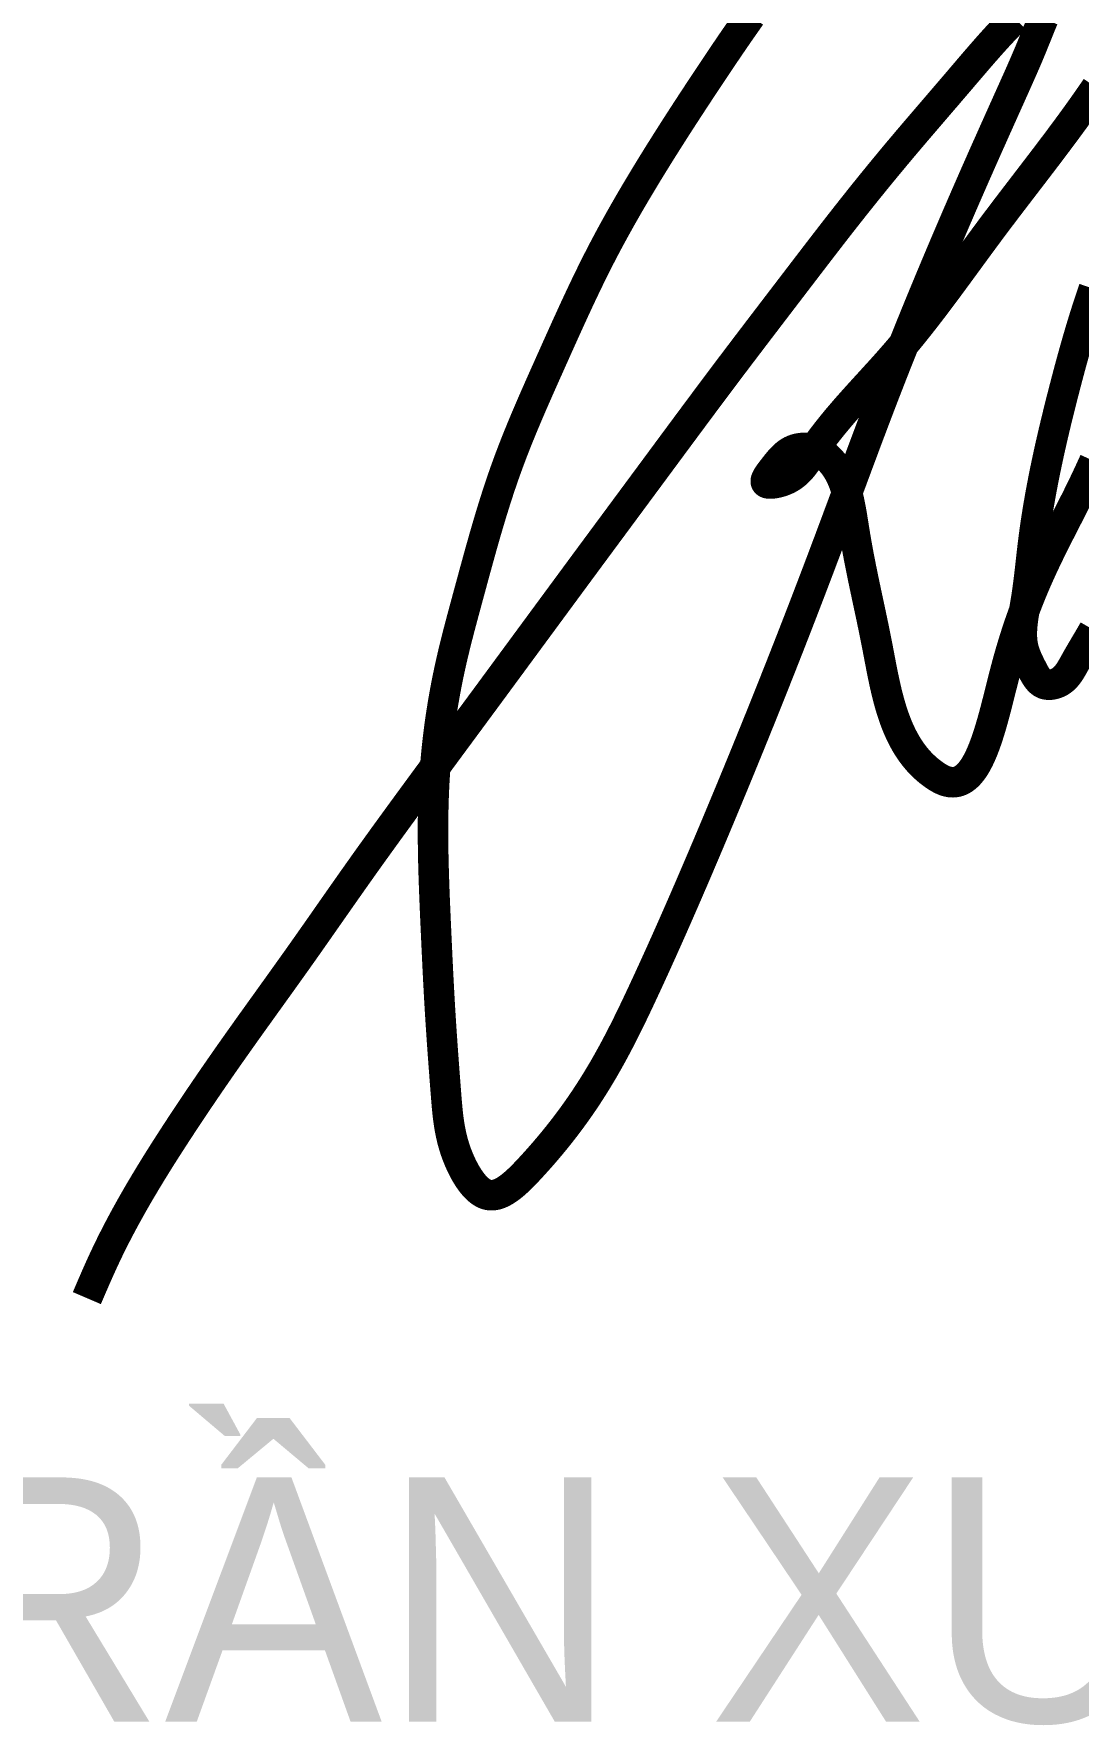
# Model space of a CAD drawing. Header units: inches. Extents: x 541671 to 837720, y 76128 to 1008472.
# Drawn here: x 821887 to 825681, y 458744 to 464885 of the extents above; entities that cross this region are included whole.
import ezdxf
from ezdxf.enums import TextEntityAlignment as Align

# ---------------------------------------------------------------- set-up
doc = ezdxf.new("R2010")
doc.units = ezdxf.units.IN
doc.header["$MEASUREMENT"] = 0
doc.layers.get('0').update_dxf_attribs({"lineweight": 18})
for name, color, linetype, lineweight in [('ISO', 153, 'Continuous', 15), ('LC Net thay', 7, 'Continuous', 25), ('LC Text1', 3, 'Continuous', 20)]:
    doc.layers.add(name, color=color, linetype=linetype, lineweight=lineweight)
doc.styles.add('Khungten', font='VHAVAN_2.TTF', dxfattribs={"width": 0.8, "height": 5000})
doc.styles.add('Title', font='VHAVAN_2.TTF', dxfattribs={"width": 0.8})
doc.styles.add('VNAVANTH', font='VHAVANB_2.TTF', dxfattribs={"width": 0.6})

# ---------------------------------------------------------------- blocks, each defined once
blk = doc.blocks.new('lcdi fix')
at = {"layer": 'ISO', "ltscale": 2, "const_width": 20}
for points in [[(38638.76170645567, -679.1074721030309), (38637.08940558933, -682.0289318914183), (38635.3851003887, -684.9488651292049), (38633.65857869203, -687.8750214101165), (38631.91962833772, -690.8151503278295), (38630.17803716406, -693.7770014760208), (38628.4435930094, -696.7683244484124), (38627.58210976367, -698.2774596167146), (38626.35147383928, -700.4689178086701), (38625.02414038472, -702.85880760894), (38624.15367933168, -704.3752679676163), (38623.70642875493, -705.1223225566209), (38623.24842995591, -705.8590388266603), (38622.77763179305, -706.5832508337098), (38622.2919831248, -707.2927926337343), (38621.78943280954, -707.9854982826855), (38621.2679297057, -708.6592018365154), (38620.72542267173, -709.3117373512123), (38620.159860566, -709.9409388826934), (38619.56919224697, -710.5446404869544), (38619.26380227573, -710.8362519588663), (38618.95136657305, -711.1206762199527), (38618.63162874628, -711.3976425272067), (38618.30433240268, -711.6668801376363), (38617.96922114957, -711.9281183082257), (38617.62603859426, -712.1810862959719), (38617.27452834402, -712.4255133578663), (38616.9144340062, -712.6611287509095), (38616.54549918807, -712.8876617321039), (38616.01184163379, -713.1900098531969), (38615.78012169595, -713.3123908084344), (38615.38384143455, -713.5099302552171), (38614.97947153737, -713.6970013312184), (38614.5678691284, -713.87314337102), (38614.1498913317, -714.0378957092762), (38613.72639527122, -714.1907976806287), (38613.298238071, -714.3313886196702), (38612.86627685503, -714.459207861044), (38612.43136874729, -714.5737947394136), (38611.99437087181, -714.6746885893517), (38611.55614035254, -714.7614287455326), (38611.11753431355, -714.8335545425416), (38610.67940987879, -714.8906053150422), (38610.2426241723, -714.9321203976524), (38609.80803431806, -714.9576391249902), (38609.37649744007, -714.9667008316956), (38608.94887066231, -714.9588448523773), (38608.52601110883, -714.9336105216989), (38608.10877590362, -714.8905371742676), (38607.69802217063, -714.8291641447104), (38607.29460703395, -714.7490307676599), (38606.89938761751, -714.6496763777341), (38606.46764703712, -714.5150519260096), (38606.13683450012, -714.391597458347), (38605.77020864745, -714.2330015193093), (38605.41305807253, -714.0555837745433), (38605.06509703389, -713.8600758469784), (38604.72603979008, -713.6472093595075), (38604.3956005997, -713.4177159350256), (38604.07349372131, -713.1723271964347), (38603.75943341342, -712.9117747666078), (38603.45313393464, -712.6367902684724), (38603.15430954352, -712.3481053248979), (38602.86267449861, -712.0464515587901), (38602.57794305845, -711.7325605930528), (38602.29982948166, -711.4071640505808), (38602.02804802675, -711.0709935542309), (38601.76231295231, -710.724780726945), (38601.5023385169, -710.3692571916035), (38601.24783897903, -710.0051545710994), (38600.75412163034, -709.2541385661934), (38600.2788749747, -708.4775856953929), (38599.8198130806, -707.68134894186), (38599.37465001654, -706.8712812887497), (38598.24896164075, -704.7092516416797), (38597.68856739838, -703.6070225716339), (38596.88715395244, -702.0068601179755), (38596.49852952739, -701.2148704695519), (38596.1190519059, -700.4273573557257), (38595.74954004172, -699.6436323882772), (38595.3908128886, -698.8630071789139), (38595.04368940028, -698.0847933394143), (38594.7089885305, -697.3083024815187), (38594.38752923298, -696.5328462169855), (38594.08013046146, -695.7577361575441), (38593.78761116968, -694.982283914951), (38593.51079031138, -694.2058011009594), (38593.25048684032, -693.4275993273368), (38593.0075197102, -692.6469902058016), (38592.78270787478, -691.8632853481213), (38592.57687028777, -691.0757963660399), (38592.41632489357, -690.3980004552177), (38592.22502816128, -689.4869281025713), (38592.07898587416, -688.6851605637821), (38591.95205161264, -687.8787089296966), (38591.84357867384, -687.0677494467927), (38591.7529203548, -686.2524583615359), (38591.67942995261, -685.4330119203896), (38591.62246076437, -684.609586369852), (38591.58136608714, -683.7823579563883), (38591.55549921797, -682.951502926473), (38591.54421345398, -682.1171975265843), (38591.54686209225, -681.2796180031837), (38591.5627984298, -680.4389406027731), (38591.59137576379, -679.5953415718159), (38591.63194739123, -678.7489971567647), (38591.68386660921, -677.9000836041178), (38591.74648671484, -677.0487771603403), (38591.81916100514, -676.1952540719176), (38591.99208532821, -674.4822629470145), (38592.19746595505, -672.7625202012023), (38592.43012926221, -671.0374358062982), (38592.68490162637, -669.3084197340759), (38592.95660942415, -667.57688195632), (38593.53013682697, -664.1118811715278), (38594.10932248365, -660.6537132262947), (38594.27216986261, -659.655376438528), (38594.65562277279, -657.2128613742061), (38594.9122438452, -655.5000081105154), (38595.15881711396, -653.7918802252279), (38595.62492752142, -650.3887774995055), (38596.06016855675, -647.0015070162008), (38596.47075478153, -643.6280225945284), (38596.86290075732, -640.2662780536448), (38597.61673020816, -633.5698238910518), (38598.37137340193, -626.8957750818809), (38598.76453655629, -623.5620372328085), (38599.05575887, -621.1868716027584), (38599.61119692569, -616.8917242307107), (38600.0683855064, -613.5540169320539), (38600.54749310183, -610.2149093665994), (38601.04792722865, -606.8746614741976), (38601.56909540345, -603.533533194719), (38602.11040514288, -600.1917844680247), (38602.67126396351, -596.8496752339652), (38603.25107938197, -593.5074654323871), (38603.84925891491, -590.1654150031627), (38604.4652100789, -586.8237838861642), (38605.0983403906, -583.48283202122), (38605.74805736658, -580.1428193481879), (38606.41376852352, -576.8040058069273), (38607.09488137797, -573.4666513373268), (38607.79080344661, -570.1310158791948), (38608.500942246, -566.79735937242), (38609.22470529279, -563.4659417568473), (38609.96150010361, -560.1370229723398), (38610.71073419505, -556.8108629587696), (38611.47181508373, -553.4877216559489), (38612.24415028625, -550.1678590037736), (38613.02714731928, -546.8515349420832), (38613.82021369939, -543.5390094107479), (38614.62275694322, -540.2305423496182), (38616.25390408849, -533.6268233974006), (38617.91584888802, -527.0424576042678), (38619.47956390941, -520.9589471197687), (38621.31545207396, -513.9391521299149), (38623.05550869237, -507.4194150281364), (38623.93818607429, -504.1664910566287), (38624.83035099515, -500.9177735891535), (38625.73279457272, -497.6729452140971), (38626.64630792479, -494.4316885198114), (38627.57168216925, -491.1936860946589), (38628.50970842387, -487.9586205269788), (38629.46117780643, -484.7261744051702), (38630.42688143483, -481.4960303175612), (38631.4076104268, -478.2678708525254), (38632.40415590021, -475.0413785984038), (38633.41730897286, -471.8162361435825), (38634.44786076254, -468.5921260764007), (38635.49660238708, -465.3687309852212), (38636.56432496433, -462.1457334584084), (38637.65181961205, -458.9228160843377), (38638.75987744809, -455.6996614513228)], [(38639.11421751007, -568.5847094557357), (38637.74074496652, -571.6062306820768), (38636.36624292293, -574.5997056098768), (38634.99048706182, -577.5629644728724), (38633.61325306571, -580.4938375047404), (38631.93274596182, -584.0182372055242), (38630.85350331687, -586.2502335335357), (38629.47103044714, -589.0762075116982), (38628.08730015837, -591.8720128941586), (38626.70271569252, -594.641596338106), (38625.31768029148, -597.3889045006945), (38623.93259719713, -600.1178840390876), (38622.54786965137, -602.8324816104378), (38619.78109417323, -608.2343174807265), (38617.02057979227, -613.6259853688298), (38614.26955244367, -619.0390585320765), (38612.89860451128, -621.7634887347704), (38611.53123806266, -624.5051102277594), (38610.16785633971, -627.2678696681633), (38608.80886258438, -630.0557137131691), (38607.45466003855, -632.8725890199421), (38606.10565194409, -635.7224422456347), (38604.76224154292, -638.6092200474122), (38604.09276149041, -640.0676889946917), (38603.42483207694, -641.5368690824362), (38602.75850370774, -643.0172536427854), (38602.09382678804, -644.5093360078863), (38601.4308517231, -646.0136095098678), (38600.76962891812, -647.5305674808915), (38600.11020877838, -649.0607032531298), (38599.4526417091, -650.6045101586733), (38598.79697811551, -652.1624815296964), (38598.14326840287, -653.7351106983369), (38597.49156297639, -655.3228909967474), (38596.8419122413, -656.9263157570622), (38596.19436660287, -658.5458783114336), (38595.54897646632, -660.1820719920215), (38594.90579223691, -661.835390130942), (38594.26486431985, -663.5063260603583), (38593.62624312038, -665.1953731124177), (38592.98997904372, -666.9030246192706), (38592.35612249517, -668.6297739130441), (38591.72472387989, -670.3761143258889), (38591.09583360318, -672.1425391899538), (38590.46950207025, -673.9295418373895), (38589.84577968635, -675.7376156003338), (38589.2247168567, -677.5672538109357), (38588.60636398653, -679.4189498013347), (38587.9907714811, -681.2931969036927), (38587.37798974564, -683.1904884501237), (38586.7680691854, -685.1113177728021), (38586.1610602056, -687.0561782038658), (38585.55701321145, -689.0255630754637), (38584.95597860825, -691.0199657197227), (38584.35800680122, -693.0398794688172), (38583.76314819558, -695.0857976548614), (38583.17145319656, -697.1582136100151), (38582.58297220941, -699.2576206664326), (38581.99775563934, -701.3845121562481), (38581.24770457236, -704.1696913224296), (38580.83726489899, -705.7224869859983), (38580.26146333624, -707.931746211787), (38579.68762337926, -710.163731894223), (38579.11491562609, -712.4150008300439), (38578.5425106748, -714.6821098159762), (38577.39529156993, -719.2500751250773), (38576.23933084897, -723.8400821954474), (38575.06799329616, -728.4245854009168), (38574.47448470292, -730.7061650461637), (38573.87464369583, -732.9760391153632), (38573.26764087292, -735.2307644052889), (38572.65264683226, -737.4668977126603), (38572.02883217184, -739.680995834211), (38571.39536748975, -741.8696155666494), (38570.75142338398, -744.0293137067692), (38570.0961704526, -746.1566470512425), (38569.76404398915, -747.2071009241045), (38569.42877929361, -748.2481723968285), (38569.09027269066, -749.279431069026), (38568.74842050509, -750.3004465402682), (38568.40311906161, -751.3107884101682), (38568.05426468502, -752.3100262782773), (38567.70175370009, -753.2977297442267), (38567.34548243153, -754.2734684076167), (38566.98534720408, -755.2368118679842), (38566.62124434256, -756.1873297249786), (38566.25307017166, -757.1245915781474), (38565.88072101618, -758.0481670271256), (38565.50409320087, -758.9576256714645), (38565.12308305045, -759.8525371107735), (38564.73758688971, -760.7324709446511), (38564.3475010434, -761.5969967726742), (38563.95272183625, -762.4456841944484), (38563.55314559303, -763.2781028095633), (38563.14866863852, -764.0938222175937), (38562.73918729741, -764.8924120181582), (38562.32459789453, -765.6734418108244), (38561.90479675459, -766.4364811951873), (38561.47968020235, -767.1810997708471), (38561.04914456257, -767.9068671374007), (38560.61308616001, -768.6133528944338), (38560.17140131941, -769.3001266415231), (38559.72398636554, -769.9667579782781), (38559.27073762313, -770.6128165042956), (38558.81155141696, -771.2378718191412), (38558.34632407178, -771.8414935224337), (38557.87495191235, -772.4232512137496), (38557.3973312634, -772.9827144926876), (38556.91335844973, -773.5194529588334), (38556.42292979604, -774.0330362117966), (38555.92594162712, -774.5230338511283), (38555.42229026768, -774.9890154764762), (38554.91187204255, -775.430550687388), (38554.39458327644, -775.8472090834639), (38553.87032029408, -776.2385602643135), (38553.33897942028, -776.6041738294989), (38552.80045697975, -776.9436193786205), (38552.25464929728, -777.2564665112986), (38551.7014526976, -777.5422848271082), (38551.14076350545, -777.8006439256242), (38550.57247804562, -778.0311134064577), (38549.99649264285, -778.2332628691911), (38549.4127036219, -778.4066619134392), (38548.82100730753, -778.5508801387386), (38548.22130002445, -778.6654871447354), (38547.61347809748, -778.7500525310061), (38546.99743785133, -778.804145897122), (38546.37307561075, -778.8273368427072), (38545.74028770055, -778.819194967311), (38545.09897044543, -778.7792898705702), (38544.44902017014, -778.707191152067), (38543.79033319949, -778.602468411369), (38543.12280585818, -778.4646912480821), (38542.44633447099, -778.2934292617956), (38541.76081536268, -778.0882520521172), (38541.06614485799, -777.8487292186128), (38540.36221928167, -777.5744303608899), (38539.87530644645, -777.3665402106817), (38538.92706223155, -776.9210814562393), (38538.19863962443, -776.5456516505328), (38537.46587681447, -776.1416420925998), (38536.73097138363, -775.7120412439344), (38535.99612091377, -775.2598375660946), (38535.26352298682, -774.7880195206271), (38534.5353751847, -774.2995755691081), (38533.81387508937, -773.7974941730499), (38533.24736417909, -773.3912329013219), (38532.39893543275, -772.7635264385608), (38531.70711950836, -772.2341307334955), (38531.02566627547, -771.6966671817936), (38530.3544728632, -771.1512305170418), (38529.69343640064, -770.5979154728466), (38529.04245401698, -770.0368167827946), (38528.4014228413, -769.4680291804834), (38527.77024000275, -768.891647399485), (38527.14880263046, -768.3077661734078), (38526.53700785353, -767.7164802358366), (38525.93475280117, -767.1178843203343), (38525.34193460245, -766.5120731605457), (38524.75845038649, -765.8991414900283), (38524.18419728245, -765.2791840423833), (38523.61907241945, -764.6522955511937), (38523.06297292662, -764.0185707500677), (38522.51579593308, -763.3781043725903), (38521.97743856799, -762.7309911523134), (38521.44779796046, -762.0773258229019), (38520.92677123964, -761.4172031178841), (38520.41425553462, -760.7507177708667), (38519.91014797456, -760.0779645154598), (38519.41434568856, -759.3990380852483), (38518.9267458058, -758.7140332138042), (38518.44724545541, -758.0230446347505), (38517.51213186813, -756.6234952880877), (38516.60818195977, -755.2011479140383), (38515.73457276344, -753.7567603812786), (38514.89048131212, -752.2910905585632), (38514.07508463884, -750.8048963146175), (38513.28755977671, -749.2989355181817), (38512.52708375873, -747.7739660379593), (38511.79283361795, -746.2307457427141), (38511.08398638738, -744.6700325011388), (38510.39971910013, -743.0925841819844), (38509.73920878919, -741.4991586539654), (38509.10163248761, -739.8905137858346), (38508.48616722846, -738.2674074462957), (38507.89199004477, -736.6305975040887), (38507.31827796955, -734.980841827939), (38506.76420803589, -733.3188982866013), (38506.22895727679, -731.6455247487647), (38505.71170272533, -729.9614790831802), (38505.21162141455, -728.2675191585677), (38504.72789037746, -726.5644028436618), (38504.25968664713, -724.8528880072063), (38503.80618725659, -723.1337325179011), (38503.36656923889, -721.4076942445008), (38502.94000962708, -719.6755310557091), (38502.52568545419, -717.9380008202861), (38502.12277375328, -716.1958614069263), (38501.73045155735, -714.4498706843933), (38501.34789589947, -712.7007865213909), (38500.60879233005, -709.1963693489088), (38499.89887930936, -705.6886728393492), (38499.21157310173, -702.1837599425235), (38498.54028997148, -698.6876936082608), (38497.87844618299, -695.2065367864216), (38497.21945800059, -691.7463524268132), (38496.66106474417, -688.8489489462809), (38495.88573121425, -684.9107703510672), (38495.20686932578, -681.5368189840465), (38494.52140097675, -678.1881680604656), (38493.83056610901, -674.8616421805818), (38493.13560466436, -671.5540659445796), (38492.43775658464, -668.2622639527308), (38491.03836028732, -661.7132811023275), (38489.64229675173, -655.189290431188), (38488.25948551245, -648.6648887411466), (38487.5761493585, -645.3945952645845), (38486.89984610412, -642.1146728339954), (38486.23181569116, -638.8219460495857), (38485.57329806144, -635.5132395115907), (38484.92553315675, -632.1853778202203), (38484.289760919, -628.8351855757064), (38483.66722128994, -625.4594873783062), (38483.05915421146, -622.0551078282188), (38482.46679962534, -618.6188715256867), (38482.17690199876, -616.8878147798132), (38481.79502005473, -614.5517012394503), (38481.33224352699, -611.6399218837141), (38480.77554792931, -608.1065277748858), (38480.2021227451, -604.5631039538184), (38479.90313504185, -602.7925367844873), (38479.59276312246, -601.0253492470838), (38479.26860638044, -599.2635036949068), (38478.92826420933, -597.5089624812827), (38478.56933600261, -595.7636879595229), (38478.1894211538, -594.0296424829521), (38477.78611905637, -592.3087884048928), (38477.35702910385, -590.6030880786711), (38476.89975068974, -588.9145038576098), (38476.41188320756, -587.2449980950332), (38476.15572837638, -586.4180128710814), (38475.89102605078, -585.596533144253), (38475.61747615488, -584.7808042087017), (38475.33477861292, -583.9710713585846), (38475.04263334905, -583.167579888086), (38474.74074028747, -582.3705750913705), (38474.42879935238, -581.5803022625732), (38474.10651046794, -580.7970066959151), (38473.7735735584, -580.0209336854987), (38473.42968854788, -579.2523285255411), (38473.07455536057, -578.4914365101722), (38472.70787392071, -577.7385029335746), (38472.32934415244, -576.9937730899073), (38471.93866597998, -576.2574922733475), (38471.53553932751, -575.5299057780303), (38471.11966411921, -574.8112588981512), (38470.69074027927, -574.1017969278619), (38470.24846773187, -573.401765161334), (38469.79254640121, -572.7114088927392), (38469.32267621148, -572.0309734162183), (38468.83855708686, -571.3607040259521), (38468.33988895154, -570.700846016116), (38467.82637172969, -570.0516446808579), (38467.29770534553, -569.4133453143404), (38466.75358972323, -568.786193210748), (38466.19372478698, -568.1704336642288), (38465.61781046097, -567.5663119689452), (38465.02554666941, -566.9740734190909), (38464.2681824076, -566.2567517574171), (38463.79079881625, -565.8263584614033), (38463.14801056992, -565.2727419110943), (38462.48835572574, -564.7351503235168), (38461.81192230256, -564.2156244846647), (38461.11879831925, -563.7162051804244), (38460.40907179468, -563.2389331967333), (38459.68283074774, -562.7858493195617), (38458.94016319729, -562.3589943348306), (38458.18115716218, -561.9604090284793), (38457.40590066128, -561.5921341864268), (38456.61448171351, -561.2562105946363), (38455.80698833766, -560.9546790390268), (38455.39724124514, -560.8174480203998), (38454.9889575624, -560.6911947606714), (38454.56586802917, -560.5712741580792), (38454.14465421031, -560.4625092704555), (38453.29309169654, -560.2733119000222), (38452.43199103093, -560.1214054454467), (38451.56452223283, -560.0062071581015), (38450.69385532159, -559.9271342893007), (38449.82316031662, -559.8836040904043), (38448.95560723727, -559.8750338127375), (38448.09436610295, -559.9008407076471), (38447.24260693297, -559.9604420264604), (38446.40349974675, -560.0532550205244), (38445.58021456364, -560.1786969411878), (38444.38435560543, -560.4261682370088), (38443.99369060007, -560.5251420853656), (38443.23433336426, -560.7451158944405), (38442.49642029699, -560.9957783059217), (38441.77842601875, -561.2768064714728), (38441.07882515009, -561.5878775427227), (38440.3960923116, -561.9286686713458), (38439.72870212383, -562.298857008991), (38439.07512920728, -562.6981197073128), (38438.43384818255, -563.126133917971), (38437.80333367019, -563.582576792618), (38437.18206029074, -564.0671254829031), (38436.56850266474, -564.5794571404931), (38435.96113541277, -565.1192489170353), (38435.35843315537, -565.6861779641822), (38434.75887051309, -566.2799214335864), (38434.1609221065, -566.9001564769187), (38433.56306255612, -567.5465602458225), (38432.96376648251, -568.2188098919578), (38432.36150850626, -568.9165825669534), (38431.75476324788, -569.6395554225201), (38431.14200532794, -570.3874056102704), (38430.52170936699, -571.1598102818589), (38429.89234998557, -571.9564465889598), (38429.25240180426, -572.7769916832221), (38428.6003394436, -573.6211227162858), (38427.94698481273, -574.4723928998228), (38427.25762235167, -575.3766001895074), (38426.58620161333, -576.274277196906), (38425.94073317788, -577.1684359257688), (38425.6340929007, -577.6100984597924), (38425.34157489159, -578.045964453031), (38425.06572388133, -578.4743949151016), (38424.80908460071, -578.8937508556301), (38424.57420178049, -579.3023932842189), (38424.3636201515, -579.6986832104976), (38424.17988444446, -580.080981644056), (38424.02553939019, -580.4476495945364), (38423.90312971949, -580.797048071563), (38423.85469588131, -580.9647590730219), (38423.81520016308, -581.1275380847164), (38423.78496065614, -581.2851802328605), (38423.76429545181, -581.4374806436481), (38423.75352264143, -581.5842344432713), (38423.7529603164, -581.7252367579495), (38423.76292656804, -581.860282713873), (38423.7837394877, -581.9891674372593), (38423.8157171667, -582.1116860542916), (38423.85917769643, -582.2276336911837), (38423.91443916821, -582.3368054741295), (38423.97019303459, -582.4230980640041), (38424.06145265099, -582.5340934481246), (38424.15301833241, -582.6222073121935), (38424.25612499667, -582.7034848439744), (38424.3703814093, -582.7780725248504), (38424.49539633587, -582.8461168362519), (38424.63077854193, -582.9077642595512), (38424.77613679299, -582.9631612761768), (38424.93107985464, -583.0124543675229), (38425.09521649239, -583.0557900149834), (38425.26815547183, -583.0933146999796), (38425.63887551788, -583.1515171081519), (38426.04011011717, -583.1882334432921), (38426.46872939408, -583.2046355566126), (38426.92160347299, -583.201895299333), (38427.39560247833, -583.1811845227021), (38427.88759653439, -583.1436750779285), (38428.39445576561, -583.0905388162591), (38428.91305029637, -583.0229475889118), (38429.44025025103, -582.9420732471281), (38429.972925754, -582.849087642122), (38431.04218390235, -582.6314700473795), (38431.57250679648, -582.5091817601005), (38431.92377659088, -582.4230980640041), (38432.61017556567, -582.2430852250654), (38433.115595932, -582.100202931475), (38433.61220889594, -581.9509177793279), (38434.10015681697, -581.7953312585014), (38434.57958205449, -581.6335448588943), (38435.05062696795, -581.4656600703711), (38435.51343391676, -581.2917783828452), (38435.96814526033, -581.1120012861793), (38436.85385056958, -580.7351668250158), (38437.7088817711, -580.3359686059648), (38438.53437774041, -579.9152185480925), (38439.33147735285, -579.4737285704941), (38440.10131948392, -579.0123105922594), (38440.84504300903, -578.5317765324726), (38441.56378680363, -578.0329383102016), (38442.25868974318, -577.5166078445509), (38442.93089070308, -576.9835970545882), (38443.58152855877, -576.4347178594089), (38444.21174218573, -575.8707821781045), (38444.82267045934, -575.2926019297447), (38445.41545225508, -574.7009890334339), (38445.99122644839, -574.0967554082272), (38446.55113191469, -573.4807129732326), (38447.09630752943, -572.853673647518), (38447.62789216806, -572.2164493501768), (38448.14702470598, -571.5698520003007), (38448.65484401866, -570.9146935169701), (38449.15248898152, -570.251785819255), (38449.64109847002, -569.5819408262614), (38450.12181135957, -568.9059704570573), (38451.06410284364, -567.5389012663618), (38451.98847443724, -566.1570735998794), (38452.90403714386, -564.7669828102571), (38454.19365204219, -562.8114069499079), (38454.74484822119, -561.9877584340284), (38455.68257806535, -560.6075512131447), (38456.63282606137, -559.2343593509631), (38457.5952212321, -557.867964888701), (38458.56939260056, -556.5081498675518), (38459.55496918963, -555.1546963287165), (38460.55158002232, -553.8073863133905), (38461.55885412148, -552.4660018627765), (38462.57642051013, -551.1303250180899), (38463.60390821117, -549.8001378204899), (38464.64094624756, -548.4752223112046), (38465.6871636422, -547.155360531422), (38466.74218941806, -545.8403345223396), (38468.87718220521, -543.2239179810749), (38471.04295679249, -540.6242290170048), (38473.23654536341, -538.0395239597183), (38475.45498010152, -535.4680591387787), (38477.69529319031, -532.9080908837841), (38479.9545168133, -530.3578755243452), (38482.229683154, -527.8156693900128), (38484.51782439594, -525.2797288104084), (38489.12116031762, -520.2196696336377), (38493.74078204643, -515.1637486307409), (38498.3529470505, -510.0980164384127), (38500.64881373956, -507.5571119701599), (38502.93391279801, -505.0085236933319), (38505.20527640931, -502.4505079374885), (38508.27772963009, -498.9409202035986), (38509.69509156505, -497.2993190351517), (38511.91010064972, -494.7041605339273), (38514.10584056762, -492.0964178603026), (38516.28321923836, -489.4766822405036), (38518.44314458172, -486.8455449007452), (38520.58652451739, -484.2035970672259), (38522.71426696508, -481.5514299662082), (38524.8272798445, -478.8896348238577), (38526.92647107536, -476.2188028664095), (38529.01274857734, -473.5395253200895), (38531.08702027021, -470.8523934111108), (38533.15019407365, -468.1579983656884), (38535.20317790739, -465.4569314100427), (38537.24687969108, -462.7497837703668), (38541.31006878731, -457.3196113438698), (38545.34702472002, -451.8722108959446), (38549.36501084693, -446.4123122363126), (38553.37129052565, -440.9446451746862), (38561.37778396939, -430.0049250844859), (38565.39252444977, -424.5423316753477), (38569.42461191272, -419.0908891031868), (38571.45491921189, -416.3634724505719), (38577.56298145771, -408.2358388744524), (38581.66561182216, -402.8297378789521), (38585.78391050894, -397.4334995296667), (38594.04736830699, -386.6571806126631), (38602.31306576717, -375.880021809262), (38606.43416403155, -370.4827336020062), (38610.54071380469, -365.0751628053367), (38614.62767895096, -359.6539518799982), (38618.69002333478, -354.2157432867098), (38622.72271082058, -348.757179486227), (38624.72635943434, -346.0192151522388), (38626.72070527275, -343.274902939238), (38628.70511881885, -340.5238231547992), (38630.67897055569, -337.7655561065076), (38632.64163096633, -334.9996821019558), (38634.58336809662, -332.2387840975662), (38636.53106822277, -329.4435696819091), (38638.45782529621, -326.6532957040235), (38640.37334572535, -323.8553399003922)], [(38413.81974258766, -276.8784454798442), (38411.85579583095, -279.6465382187398), (38409.90147690856, -282.4217650137252), (38407.95623000246, -285.2036711835426), (38406.01949929466, -287.9918020469595), (38402.16936320206, -293.5849191295565), (38398.34662208674, -299.1974788115003), (38394.54682940478, -304.8258436427568), (38390.76553861224, -310.4663761733445), (38388.07656626994, -314.4961321024348), (38383.24281141497, -321.7711132886707), (38379.50019734827, -327.4342544891515), (38375.7720534032, -333.1060869532175), (38372.05994843261, -338.7878160914515), (38368.3654512894, -344.4806473144326), (38364.69013082641, -350.1857860327582), (38361.03555589655, -355.9044376569909), (38357.40329535268, -361.6378075977318), (38353.79491804767, -367.3871012655436), (38350.42985947477, -372.8011523974474), (38346.65646220415, -378.9382902604066), (38343.13151269234, -384.7426434985355), (38341.38158267038, -387.652555822151), (38339.64059009121, -390.5678335811135), (38337.90896567004, -393.4886329996625), (38336.18714012194, -396.4151103020649), (38334.47554416212, -399.3474217125804), (38332.77460850569, -402.2857234554358), (38331.08476386778, -405.2301717548744), (38329.40644096359, -408.1809228351685), (38327.74007050821, -411.1381329205469), (38326.08608321683, -414.1019582352601), (38324.44490980456, -417.0725550035604), (38322.81698098656, -420.0500794496966), (38321.20272747797, -423.0346877978991), (38319.60257999395, -426.0265362724549), (38318.01696924961, -429.0257810975781), (38315.89582077178, -433.0952750743018), (38314.89102913576, -435.0470620547767), (38313.35081213026, -438.069082616561), (38311.82496954649, -441.0982988995383), (38310.31278760961, -444.134365951666), (38308.81355254477, -447.1769388209559), (38307.3265505771, -450.2256725554234), (38305.85106793171, -453.2802222030477), (38304.38639083377, -456.340242811817), (38302.93180550839, -459.4053894297449), (38301.48659818072, -462.4753171048123), (38298.62146241905, -468.6281358183587), (38295.78527334987, -474.795939336449), (38292.97232077422, -480.9759680430288), (38290.17689449323, -487.1654623220675), (38287.39328430794, -493.3616625575341), (38283.28631311501, -502.5312282719296), (38279.06425034784, -511.9661677003714), (38276.29923170313, -518.1731948279194), (38273.55186724936, -524.3871607434467), (38270.83008693028, -530.6108710738135), (38269.48126892865, -533.7272571529611), (38268.14182068961, -536.8471314458984), (38266.81273345611, -539.9708446559853), (38265.49499847114, -543.0987474865633), (38264.18960697763, -546.2311906410141), (38262.89755021859, -549.3685248226866), (38261.61981943695, -552.5111007349333), (38260.35740587572, -555.659269081114), (38259.11130077785, -558.8133805645866), (38257.88249538626, -561.9737858887293), (38256.67198094403, -565.1408357568671), (38255.48074869401, -568.3148808723672), (38253.99170121219, -572.3718290726065), (38253.15997710227, -574.6853161813924), (38252.03106028697, -577.8819094040427), (38250.92217076034, -581.0857207158351), (38249.83243339491, -584.296416860645), (38248.76097306312, -587.5136645824059), (38247.70691463753, -590.7371306250334), (38246.6693829906, -593.9664817323792), (38245.64750299486, -597.2013846483787), (38244.64039952279, -600.4415061169311), (38243.64719744684, -603.6865128819136), (38242.66702163962, -606.9360716872379), (38241.69899697352, -610.1898492768414), (38240.74224832107, -613.4475123945631), (38239.7959005548, -616.708727784362), (38238.85907854719, -619.9731621900919), (38237.01051129794, -626.5103550250406), (38235.18954555326, -633.056424850598), (38233.38918029322, -639.6087056180004), (38231.60241449773, -646.1645312784476), (38228.81455545704, -656.4331356126586), (38226.26406569639, -665.8298793402028), (38224.50200583992, -672.3859172647117), (38222.7698769058, -678.9483318409184), (38221.91944037925, -682.2331724497835), (38221.08177119677, -685.5210977132901), (38220.25863089622, -688.8126044619712), (38219.45178101541, -692.1081895263524), (38218.66298309222, -695.4083497370357), (38217.52282855145, -700.3445989097927), (38217.14655421503, -702.0243675629135), (38216.42159638539, -705.3408464974837), (38215.71930637723, -708.6628232543244), (38215.03983321792, -711.9900882647598), (38214.3833259349, -715.3224319601431), (38213.74993355561, -718.6596447717857), (38213.13980510746, -722.001517131017), (38212.55308961787, -725.3478394691829), (38211.98993611426, -728.698402217613), (38211.45049362406, -732.0529958076186), (38210.93491117467, -735.4114106705638), (38210.44333779358, -738.7734372377745), (38209.97592250817, -742.1388659405748), (38209.53281434585, -745.5074872102814), (38209.11416233407, -748.8790914782439), (38208.72011550024, -752.2534691757992), (38208.35082287178, -755.630410734273), (38208.00643347617, -759.0097065849932), (38207.68709634076, -762.3911471592965), (38207.39296049299, -765.7745228885215), (38207.02614298882, -770.4817360497309), (38206.88085227486, -772.5462458677248), (38206.66257903716, -775.9342450513741), (38206.4685470472, -779.3235257754804), (38206.29793851392, -782.713993198704), (38206.14993564619, -786.1055524797412), (38206.02372065291, -789.4981087772521), (38205.91847574303, -792.8915672499334), (38205.83338312543, -796.2858330564341), (38205.767625009, -799.6808113554489), (38205.72038360266, -803.0764073056398), (38205.69084111534, -806.4725260656905), (38205.67817975595, -809.8690727942849), (38205.68158173337, -813.2659526500847), (38205.7002292565, -816.6630707917739), (38205.73330453428, -820.0603323780233), (38205.77998977562, -823.4576425675077), (38205.83946718939, -826.854906518909), (38205.91091898453, -830.2520293908892), (38205.99352736995, -833.6489163421447), (38206.18894274719, -840.4416031171568), (38206.41917099242, -847.232208113337), (38206.67766977687, -854.0199726000665), (38206.95789677178, -860.8041378467933), (38207.25330964848, -867.5839451229203), (38207.58725540366, -875.0194427236675), (38208.17626628978, -887.8938305334195), (38208.49512784506, -894.6593299508204), (38208.82435138233, -901.427297417471), (38209.16700303531, -908.2006331121665), (38209.52614893785, -914.9822372137332), (38209.90485522363, -921.7750099009245), (38210.34737899606, -929.2584291713083), (38210.73242366544, -935.4039871219902), (38211.18157606112, -942.2336052999708), (38211.65022771354, -949.059858970053), (38212.13496006545, -955.8718989741064), (38212.63235455964, -962.6588761540479), (38212.88473181095, -966.0395758230825), (38213.13899263885, -969.409941351787), (38213.39470972371, -972.768616595411), (38213.65145574589, -976.1142454091805), (38213.90880338568, -979.4454716483597), (38214.21453722799, -983.3799781740636), (38214.42494076979, -986.059810462024), (38214.69512383011, -989.3449282478432), (38214.99148065399, -992.6207267681257), (38215.15404379735, -994.2565189874385), (38215.32863386569, -995.8916466108294), (38215.51707868703, -997.5266647118369), (38215.72120608939, -999.1621283639215), (38215.94284390085, -1000.798592640587), (38216.18381994936, -1002.436612615338), (38216.44596206304, -1004.076743361667), (38216.73109806984, -1005.71953995307), (38217.0410557978, -1007.365557463036), (38217.37766307496, -1009.015350965061), (38217.74274772938, -1010.669475532637), (38218.13813758906, -1012.32848623927), (38218.56566048201, -1013.992938158462), (38219.02714423629, -1015.663386363687), (38219.52441667989, -1017.340385928448), (38220.0593056409, -1019.024491926237), (38220.34142751165, -1019.869383297988), (38220.6336389473, -1020.716259430559), (38220.93616842627, -1021.565189708141), (38221.2492444271, -1022.416243514908), (38221.57309542832, -1023.269490235054), (38221.90794990837, -1024.124999252777), (38222.25403634584, -1024.982839952234), (38222.61158321914, -1025.843081717647), (38222.98081900686, -1026.705793933186), (38223.36197218744, -1027.571045983024), (38223.60630156883, -1028.113050858175), (38224.16074935498, -1029.308760289301), (38224.57821461355, -1030.179195912997), (38225.00744091245, -1031.048684718378), (38225.44820611307, -1031.915711243322), (38225.90028807684, -1032.778760025685), (38226.36346466519, -1033.636315603322), (38226.83751373953, -1034.486862514099), (38227.32221316127, -1035.328885295883), (38227.81734079184, -1036.160868486517), (38228.32267449264, -1036.981296623882), (38228.83799212507, -1037.788654245844), (38229.36307155059, -1038.581425890245), (38229.89769063058, -1039.358096094966), (38230.44162722645, -1040.117149397847), (38230.99465919967, -1040.85707033677), (38231.55656441158, -1041.576343449578), (38232.12712072369, -1042.273453274136), (38232.70610599732, -1042.946884348325), (38233.29329809395, -1043.595121209986), (38233.88847487496, -1044.216648396989), (38234.4914142018, -1044.809950447187), (38235.10189393585, -1045.373511898437), (38235.71969193855, -1045.905817288638), (38236.34458607133, -1046.405351155601), (38236.97635419556, -1046.870598037214), (38237.61477417269, -1047.300042471348), (38238.25962386414, -1047.692168995844), (38238.58439043441, -1047.873764460057), (38238.9106811313, -1048.045462148555), (38239.23846818748, -1048.207072628593), (38239.56772383561, -1048.358406467387), (38239.8984203084, -1048.499274232157), (38240.23052983847, -1048.629486490147), (38240.56402465855, -1048.748853808607), (38240.89887700131, -1048.857186754734), (38241.23505909942, -1048.954295895785), (38241.57254318552, -1049.039991798985), (38241.83743568396, -1049.098950222868), (38242.2513054852, -1049.176489946072), (38242.59252506352, -1049.227332667331), (38242.93492990581, -1049.266769206699), (38243.27848969496, -1049.294954982364), (38243.62317411389, -1049.312045412429), (38243.96895284546, -1049.318195915024), (38244.31579557256, -1049.313561908319), (38244.66367197811, -1049.29829881041), (38245.01255174496, -1049.272562039469), (38245.36240455601, -1049.236507013591), (38245.71320009415, -1049.190289150947), (38246.06490804229, -1049.134063869633), (38246.41749808329, -1049.067986587819), (38247.12520317541, -1048.906897695188), (38247.83607283368, -1048.708265818108), (38248.54986452119, -1048.473334301671), (38249.26633570105, -1048.203346490965), (38249.98524383636, -1047.899545731034), (38250.70634639025, -1047.56317536697), (38251.42940082579, -1047.195478743863), (38252.15416460612, -1046.797699206776), (38252.88039519431, -1046.371080100793), (38253.60785005352, -1045.916864770988), (38254.33628664681, -1045.436296562442), (38255.06546243731, -1044.930618820212), (38255.79513488815, -1044.401074889407), (38256.52506146237, -1043.848908115096), (38257.25499962314, -1043.275361842325), (38257.98470683355, -1042.681679416215), (38258.71394055671, -1042.069104181825), (38259.44245825571, -1041.438879484218), (38260.17001739368, -1040.792248668487), (38260.89637543372, -1040.130455079721), (38261.62128983892, -1039.454742062964), (38262.34451807241, -1038.766352963319), (38263.06581759726, -1038.066531125853), (38263.78494587663, -1037.35651989564), (38265.21571855131, -1035.910902637324), (38266.63489580122, -1034.439447948953), (38268.04053733131, -1032.952102591178), (38269.46046622854, -1031.426652040158), (38270.80378920861, -1029.967958719435), (38272.15963197238, -1028.481225682423), (38273.49845036439, -1026.998516578529), (38274.82046361497, -1025.519733756082), (38276.1258909544, -1024.044779563312), (38277.414951613, -1022.57355634853), (38278.68786482108, -1021.105966459983), (38279.94484980893, -1019.641912245983), (38281.18612580688, -1018.181296054763), (38282.41191204524, -1016.724020234647), (38283.62242775431, -1015.26998713389), (38284.81789216437, -1013.819099100772), (38285.99852450579, -1012.371258483583), (38287.16454400882, -1010.926367630576), (38288.31616990379, -1009.484328890056), (38289.45362142104, -1008.045044610277), (38290.57711779082, -1006.60841713954), (38291.68687824346, -1005.174348826102), (38292.78312200928, -1003.742742018239), (38293.86606831854, -1002.313499064254), (38294.93593640163, -1000.886522312405), (38295.9929454888, -999.4617141109775), (38297.03731481041, -998.0389768082423), (38298.0692635967, -996.6182127524862), (38299.089011078, -995.1993242919798), (38300.09677648463, -993.782213774999), (38301.09277904691, -992.3667835498345), (38302.07723799511, -990.9529359647659), (38303.05037255958, -989.5405733680345), (38304.0124019706, -988.1295981079693), (38304.96354545848, -986.7199125328098), (38305.90402225356, -985.3114189908374), (38306.83405158608, -983.9040198303646), (38307.75385268641, -982.4976173996347), (38308.66364478486, -981.0921140469254), (38310.45407889722, -978.2834139687366), (38312.20710776569, -975.4771383819989), (38313.92448523271, -972.6725060729186), (38315.60796514072, -969.868735827773), (38317.25930133223, -967.06504643273), (38318.88024764965, -964.2606566740542), (38320.47255793549, -961.4547853379518), (38322.03798603217, -958.6466512106363), (38323.57828578219, -955.8354730783267), (38325.09521102798, -953.020469727262), (38326.59051561204, -950.2008599436613), (38328.06595337679, -947.375862513738), (38329.52327816474, -944.5446962237365), (38330.96424381834, -941.7065798598451), (38332.39060417999, -938.8607322083208), (38333.80411309225, -936.0063720553644), (38335.20652439751, -933.1427181872077), (38336.59959193828, -930.268989390077), (38337.98506955701, -927.3844044501784), (38339.36471109613, -924.488182153751), (38340.74027039815, -921.579541287012), (38342.11350130549, -918.6577006361913), (38343.12839738553, -916.4883520399108), (38344.85937321858, -912.7717036426657), (38346.23318613699, -909.807523686206), (38347.6074875326, -906.8297850736653), (38348.98217400053, -903.8389301514017), (38350.35714213582, -900.8354012658128), (38351.73228853365, -897.8196407632549), (38353.10750978906, -894.792090990104), (38354.48270249719, -891.7531942927271), (38355.85776325312, -888.703393017513), (38357.232588652, -885.6431295108287), (38359.98111975889, -879.4929851884954), (38362.72746857867, -873.3063000967377), (38365.47080787216, -867.0866130065169), (38368.21031040023, -860.8374626888071), (38370.94514892367, -854.562387914606), (38373.67449620334, -848.2649274548639), (38376.39752500001, -841.948620080575), (38379.11340807454, -835.6170045627168), (38381.82131818775, -829.2736196722726), (38384.52042810048, -822.9220041801927), (38387.20991057355, -816.5656968574858), (38389.88893836775, -810.2082364751259), (38392.55668424396, -803.8531618040633), (38393.95464149895, -800.5136688521707), (38397.85556838382, -791.1621562583714), (38400.48654445048, -784.8273882751), (38403.10546476237, -778.4991131501502), (38405.71252671198, -772.176808531327), (38408.30792769179, -765.8599520664902), (38410.89186509428, -759.5480214034797), (38413.46453631192, -753.2404941901677), (38416.02613873722, -746.9368480743833), (38418.57686976265, -740.636560703977), (38421.1169267807, -734.3391097267977), (38423.64650718382, -728.043972790696), (38426.16580836452, -721.7506275435335), (38428.67502771528, -715.4585516331372), (38433.6640104969, -702.8761184140803), (38438.6150346685, -690.2924943163052), (38443.52967937, -677.7035005226026), (38448.4095237412, -665.1049582157866), (38453.25614692195, -652.4926885786226), (38458.07112805216, -639.8625127939158), (38462.85604627163, -627.2102520444423), (38465.9113647147, -619.0778870489685), (38472.34659800952, -601.8281262169476), (38477.07022409522, -589.107254747034), (38481.79600543561, -576.3778794122154), (38486.53650427939, -563.6486680240596), (38491.30428287527, -550.928288394085), (38493.70232778296, -544.5741191795205), (38496.11190347199, -538.2254083338303), (38498.67000041206, -531.5300375229672), (38500.97168662029, -525.5485079111295), (38503.42340819296, -519.2212219104749), (38505.88959289392, -512.9011269548555), (38508.37008862593, -506.5879686290627), (38510.86474329181, -500.28149251783), (38513.37340479434, -493.9814442059487), (38515.89592103634, -487.6875692781759), (38518.43213992062, -481.3996133192904), (38520.98190934994, -475.1173219140619), (38523.54507722714, -468.8404406472346), (38526.12149145501, -462.5687151036109), (38528.7109999363, -456.3018908679369), (38531.31345057389, -450.0397135249805), (38533.92869127053, -443.7819286595222), (38536.55656992903, -437.5282818563282), (38539.19693445219, -431.2785187001573), (38541.84963274284, -425.0323847757882), (38544.51451270372, -418.7896256679669), (38547.19142223767, -412.549986961496), (38549.88020924749, -406.3132142411305), (38552.58072163595, -400.0790530916183), (38555.2928073059, -393.847249097762), (38558.01631416011, -387.6175478442929), (38560.75109010137, -381.3896949160153), (38563.49698303247, -375.1634358976735), (38566.25384085625, -368.9385163740371), (38567.68894085512, -365.7081842536099), (38574.57942571183, -350.2786362877923), (38577.36231076275, -344.0730686843272), (38580.14273980426, -337.8804048906895), (38582.9169237265, -331.7040780574207), (38586.61089840002, -323.4750713638732), (38588.43132065557, -319.4118767543932), (38591.16286358709, -313.2712504500178), (38592.51993070639, -310.1854852572542), (38593.87029138033, -307.0821134215112), (38595.21326794801, -303.9556559807861), (38596.54818274864, -300.8006339731037), (38597.87435812136, -297.6115684364922), (38598.54391550666, -295.9781394438232), (38599.19115092602, -294.3837687953728), (38600.49874092269, -291.1313379380845), (38601.79814716883, -287.8875466985974), (38602.44511165356, -286.2795578498626), (38603.09042652239, -284.6865292027705), (38603.73422388264, -283.1127275230592), (38604.37663584147, -281.562419576454), (38605.01779450619, -280.0398721286801), (38605.65783198405, -278.5493519454849)], [(38587.03318568584, -278.5273154247079), (38585.3400608548, -280.2311006232521), (38582.99903155994, -282.6290015533214), (38580.67450523569, -285.0561973620788), (38578.36533213686, -287.5103928425124), (38576.07036251831, -289.989292787679), (38573.78844663492, -292.4906019906393), (38571.51843474151, -295.0120252444285), (38569.2591770929, -297.5512673420708), (38567.00952394397, -300.1060330766486), (38564.76832554955, -302.6740272411735), (38562.53443216451, -305.2529546286914), (38560.30669404368, -307.8405200322504), (38555.86508461402, -313.032384059683), (38549.3629671181, -320.6601945045059), (38547.00543315551, -323.4193566849226), (38542.57539981164, -328.590364300273), (38538.1464616867, -333.748505205509), (38529.30171617595, -344.044653255085), (38524.89083133131, -349.1918935841768), (38520.49088678794, -354.3447335725887), (38516.10434381638, -359.507789812702), (38511.73366368725, -364.6856788969017), (38509.31634236971, -367.5667201007363), (38503.04860020816, -375.1015883982527), (38498.73590659254, -380.3407841755779), (38494.44339487457, -385.59950545223), (38490.17126633052, -390.8767357472916), (38485.91972223669, -396.1714585798327), (38480.96405060991, -402.3969277812284), (38477.47895036737, -406.8092518946614), (38473.2880046865, -412.149728608958), (38469.11377242836, -417.5023952212887), (38464.95389703126, -422.8655587689245), (38460.80602193353, -428.2375262891765), (38452.53684638973, -439.0011013966632), (38441.68406815335, -453.1833257855851), (38427.79301107084, -471.3420076085022), (38419.55290602171, -482.1295000716582), (38411.32711240803, -492.9281232440608), (38403.12285496271, -503.7431112372778), (38399.03106003217, -509.1583777015439), (38395.20235050801, -514.2406560360341), (38390.87229098429, -520.0074605092868), (38386.80519793381, -525.4411696893403), (38378.69129937942, -536.3237155962033), (38370.59839191506, -547.2219102463459), (38362.51920477423, -558.1303280569737), (38350.55270188197, -574.3076907315517), (38314.06813015728, -623.5983994241451), (38302.53439743773, -639.2052344842814), (38281.83019410807, -667.2900443077197), (38241.6991389094, -721.7805996920215), (38233.5202101648, -732.861992267728), (38217.3938892406, -754.7022096934143), (38209.33640485577, -765.6265908962705), (38201.28787759063, -776.5576879023811), (38194.43360745296, -785.8878627824943), (38185.23462507807, -798.4525626087216), (38177.24409199075, -809.4263837988728), (38173.26192805349, -814.9227302339514), (38169.290080832, -820.4264673040125), (38165.32973655986, -825.9384200653058), (38161.38208147074, -831.4594135741117), (38158.22072251819, -835.9018175776691), (38153.52844527242, -842.5310199669802), (38149.6200713109, -848.0799215418047), (38145.72037465192, -853.6349870955692), (38137.93581240455, -864.7556623337441), (38130.15235685624, -875.8771500691073), (38126.2540435711, -881.4332312443639), (38122.34760633297, -886.9835546892955), (38117.79460719356, -893.4228953917154), (38114.49971275622, -898.0593732049347), (38110.55738938178, -903.5842513987791), (38106.60611393445, -909.1027806306956), (38090.76835382223, -931.1537165464597), (38086.81496481507, -936.6707324241634), (38082.86968245692, -942.1934919220621), (38078.93534986806, -947.7240104705324), (38074.93541967467, -953.3768388238041), (38071.11059458856, -958.8161509256115), (38067.2239084696, -964.3803314604556), (38063.35560488806, -969.9573578142445), (38059.50653691735, -975.54774269464), (38055.67755763078, -981.1519988093296), (38051.86952010178, -986.7706388660354), (38048.08327740367, -992.4041755724229), (38044.31968260978, -998.0531216361906), (38040.57958879354, -1003.717989765026), (38037.19136357401, -1008.8963189843), (38033.17417143483, -1015.097977764392), (38029.51488424404, -1020.816324575071), (38027.69814720709, -1023.683663589845), (38025.8908198681, -1026.556868946762), (38024.09350622125, -1029.436257597747), (38022.30681026084, -1032.322146494664), (38020.53133598104, -1035.214852589392), (38018.76768737609, -1038.114692833857), (38017.01646844027, -1041.021984179935), (38015.27828316775, -1043.937043579517), (38013.55373555279, -1046.86018798449), (38011.84342958961, -1049.79173434676), (38010.14796927248, -1052.73199961821), (38008.46795859557, -1055.681300750735), (38007.45610406855, -1057.475852806552), (38005.15676342239, -1061.608205767383), (38003.52697500924, -1064.586220605241), (38001.9153776943, -1067.574153316567), (38000.32271148139, -1070.572159639933), (37998.74971637447, -1073.580395313958), (37997.19713237745, -1076.599016077187), (37995.66569949416, -1079.628177668201), (37994.15615772852, -1082.668035825598), (37992.66924708444, -1085.718746287946), (37990.59142662279, -1090.084075215262), (37989.76616528881, -1091.853300575714), (37988.34936388643, -1094.936594152508), (37986.95250082933, -1098.029054666531), (37985.57272778242, -1101.129372555344), (37984.20719641069, -1104.236238256457), (37981.50746535262, -1110.464374845778), (37978.83052097485, -1116.702987934801)]]:
    blk.add_lwpolyline(points, dxfattribs=at)
at = {"color": 7, "style": 'VNAVANTH'}
blk.add_text('KS. TRÇN XU¢N LONG', height=159.9999958502171, dxfattribs=at).set_placement((38493.4381481111, -1394.127983479004), align=Align.CENTER)
at = {"color": 7, "style": 'Khungten', "width": 0.8}
for tag, p in [('REVISION', (39498.75262445211, -10746.30395446718)), ('NGAYHT', (39546.07413610816, -11609.37091637403))]:
    blk.add_attdef(tag, text='', height=199.998925739526, dxfattribs=at).set_placement(p, align=Align.CENTER)
at = {"layer": 'LC Text1', "style": 'Title', "width": 1.824645990402025}
for tag, p, p2 in [('TENBANVE1', (36912.6576448679, -8885.760238945484), (40339.14494544268, -8885.760238945484)), ('TENBANVE2', (36912.6576448679, -9562.465564332902), (40339.14494544268, -9562.465564332902))]:
    blk.add_attdef(tag, text='', height=249.9999935159641, dxfattribs=at).set_placement(p, p2, align=Align.FIT)
at = {"layer": 'LC Text1', "style": 'Title', "width": 0.7}
blk.add_attdef('SOBANVE', text='', height=249.9999935159641, dxfattribs=at).set_placement((39561.98223525286, -13896.18071823567), align=Align.CENTER)

msp = doc.modelspace()

# ---------------------------------------------------------------- block references
at = {"layer": 'LC Net thay', "xscale": 5.543999978195854, "yscale": 5.543999978195854, "zscale": 5.543999978195854}
msp.add_blockref('lcdi fix', (611524.8328397584, 466485.7957650315), dxfattribs=at)

doc.saveas('drawing.dxf')
